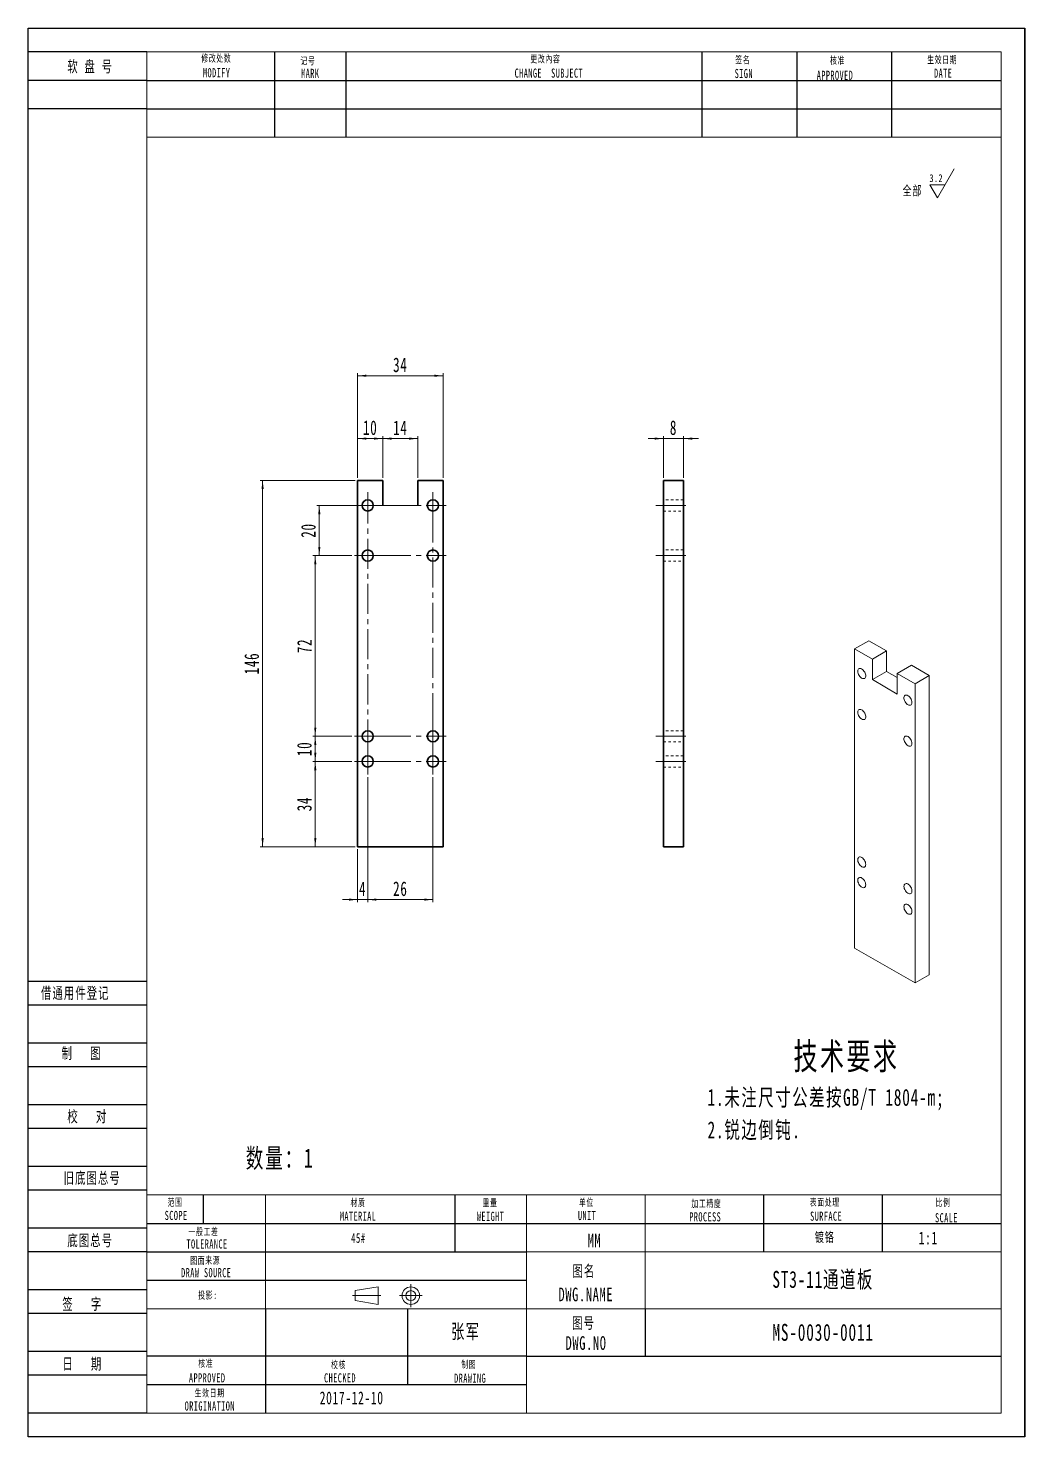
# Model space of a CAD drawing. Header units: millimetres. Extents: x 0 to 8592, y 0 to 561.
# Drawn here: x 4078 to 4475, y 0 to 561 of the extents above; entities that cross this region are included whole.
import ezdxf

# ---------------------------------------------------------------- set-up
doc = ezdxf.new("R2010")
doc.units = ezdxf.units.MM
for name, pattern in [('AD_LTYPE3 0 mm', [16, 11, -1, 1, -1, 1, -1]), ('点画线', [18, 12, -2, 2, -2]), ('虚线', [2, 1, -1])]:
    doc.linetypes.add(name, pattern=pattern)
doc.layers.get('0').update_dxf_attribs({"lineweight": 35})
for name, color, linetype, lineweight in [('ACAD0', 7, 'Continuous', 0), ('ACADA-定位3-标高', 171, 'Continuous', 0), ('ACADA-构件3-柱砼', 9, 'Continuous', 0), ('ACADA-构件8-屋面', 7, 'Continuous', 0), ('EB0', 7, 'Continuous', 35), ('中心线层', 1, '点画线', 18), ('尺寸线层', 3, 'Continuous', 18), ('虚线层', 6, '虚线', 18)]:
    doc.layers.add(name, color=color, linetype=linetype, lineweight=lineweight)
doc.styles.add('标准', font='', dxfattribs={"width": 0.667})
doc.styles.get('标准').set_extended_font_data('宋体')
doc.dimstyles.new('标准', dxfattribs={"dimtxt": 5.779688, "dimasz": 3.5, "dimexe": 1, "dimexo": 1, "dimgap": 1.209086, "dimtad": 1, "dimdec": 1, "dimdsep": 46, "dimtxsty": '标准', "dimblk": '_CAXARROW', "dimcen": 0, "dimdle": 6, "dimazin": 2, "dimtfac": 0.707107, "dimtdec": 3, "dimtmove": 0, "dimatfit": 3, "dimfxl": 1, "dimfrac": 2, "dimtolj": 1, "dimlwd": 18, "dimarcsym": 0})

# ---------------------------------------------------------------- blocks, each defined once
blk = doc.blocks.new('*X137')
at = {"layer": 'EB0', "linetype": 'Continuous', "lineweight": 18}
for points in [[(4171.04, 381.11), (4171.48, 377.61), (4170.6, 377.61)], [(4171.04, 235.11), (4171.48, 238.61), (4170.6, 238.61)]]:
    blk.add_hatch(color=0, dxfattribs=at).paths.add_polyline_path(points, flags=0)
at = {"layer": 'EB0', "color": 0, "linetype": 'Continuous', "lineweight": 18}
for p, q in [((4207.88, 381.11), (4170.04, 381.11)), ((4171.04, 381.11), (4171.04, 235.11)), ((4207.88, 235.11), (4170.04, 235.11))]:
    blk.add_line(p, q, dxfattribs=at)
at = {"layer": 'EB0', "color": 0, "linetype": 'Continuous', "lineweight": 18, "insert": (4166.73, 308.11), "char_height": 5.78, "width": 12.7088, "attachment_point": 5, "rotation": 90, "line_spacing_factor": 1.15057, "style": '标准'}
blk.add_mtext('\\T1.1;146', dxfattribs=at)
blk = doc.blocks.new('_CAXARROW')
blk.add_hatch(color=0).paths.add_polyline_path([(0, 0), (-1, 0.125), (-1, -0.125)], flags=0)
blk = doc.blocks.new('*X138')
at = {"layer": 'EB0', "linetype": 'Continuous', "lineweight": 18}
for points in [[(4208.88, 397.74), (4212.38, 397.31), (4212.38, 398.18)], [(4218.88, 397.74), (4215.38, 397.31), (4215.38, 398.18)]]:
    blk.add_hatch(color=0, dxfattribs=at).paths.add_polyline_path(points, flags=0)
at = {"layer": 'EB0', "color": 0, "linetype": 'Continuous', "lineweight": 18}
for p, q in [((4208.88, 382.11), (4208.88, 398.74)), ((4218.88, 382.11), (4218.88, 398.74)), ((4218.88, 397.74), (4208.88, 397.74))]:
    blk.add_line(p, q, dxfattribs=at)
at = {"layer": 'EB0', "color": 0, "linetype": 'Continuous', "lineweight": 18, "insert": (4213.88, 402.05), "char_height": 5.78, "width": 8.2177, "attachment_point": 5, "line_spacing_factor": 1.15057, "style": '标准'}
blk.add_mtext('\\T1.1;10', dxfattribs=at)
blk = doc.blocks.new('*X139')
at = {"layer": 'EB0', "linetype": 'Continuous', "lineweight": 18}
for points in [[(4218.88, 397.74), (4222.38, 398.18), (4222.38, 397.31)], [(4232.88, 397.74), (4229.38, 398.18), (4229.38, 397.31)]]:
    blk.add_hatch(color=0, dxfattribs=at).paths.add_polyline_path(points, flags=0)
at = {"layer": 'EB0', "color": 0, "linetype": 'Continuous', "lineweight": 18}
for p, q in [((4218.88, 382.11), (4218.88, 398.74)), ((4232.88, 382.11), (4232.88, 398.74)), ((4218.88, 397.74), (4232.88, 397.74))]:
    blk.add_line(p, q, dxfattribs=at)
at = {"layer": 'EB0', "color": 0, "linetype": 'Continuous', "lineweight": 18, "insert": (4225.88, 402.05), "char_height": 5.78, "width": 8.3462, "attachment_point": 5, "line_spacing_factor": 1.15057, "style": '标准'}
blk.add_mtext('\\T1.1;14', dxfattribs=at)
blk = doc.blocks.new('*X140')
at = {"layer": 'EB0', "linetype": 'Continuous', "lineweight": 18}
for points in [[(4208.88, 422.78), (4212.38, 422.35), (4212.38, 423.22)], [(4242.88, 422.78), (4239.38, 422.35), (4239.38, 423.22)]]:
    blk.add_hatch(color=0, dxfattribs=at).paths.add_polyline_path(points, flags=0)
at = {"layer": 'EB0', "color": 0, "linetype": 'Continuous', "lineweight": 18}
for p, q in [((4208.88, 382.11), (4208.88, 423.78)), ((4242.88, 422.78), (4208.88, 422.78)), ((4242.88, 382.11), (4242.88, 423.78))]:
    blk.add_line(p, q, dxfattribs=at)
at = {"layer": 'EB0', "color": 0, "linetype": 'Continuous', "lineweight": 18, "insert": (4225.88, 427.09), "char_height": 5.78, "width": 8.3462, "attachment_point": 5, "line_spacing_factor": 1.15057, "style": '标准'}
blk.add_mtext('\\T1.1;34', dxfattribs=at)
blk = doc.blocks.new('*X141')
at = {"layer": 'EB0', "linetype": 'Continuous', "lineweight": 18}
for points in [[(4192.01, 269.11), (4192.45, 265.61), (4191.57, 265.61)], [(4192.01, 235.11), (4192.45, 238.61), (4191.57, 238.61)]]:
    blk.add_hatch(color=0, dxfattribs=at).paths.add_polyline_path(points, flags=0)
at = {"layer": 'EB0', "color": 0, "linetype": 'Continuous', "lineweight": 18}
for p, q in [((4206.63, 269.11), (4191.01, 269.11)), ((4192.01, 269.11), (4192.01, 235.11)), ((4207.88, 235.11), (4191.01, 235.11))]:
    blk.add_line(p, q, dxfattribs=at)
at = {"layer": 'EB0', "color": 0, "linetype": 'Continuous', "lineweight": 18, "insert": (4187.7, 252.11), "char_height": 5.78, "width": 8.3462, "attachment_point": 5, "rotation": 90, "line_spacing_factor": 1.15057, "style": '标准'}
blk.add_mtext('\\T1.1;34', dxfattribs=at)
blk = doc.blocks.new('*X142')
at = {"layer": 'EB0', "linetype": 'Continuous', "lineweight": 18}
for points in [[(4193.61, 371.11), (4193.18, 367.61), (4194.05, 367.61)], [(4193.61, 351.11), (4193.18, 354.61), (4194.05, 354.61)]]:
    blk.add_hatch(color=0, dxfattribs=at).paths.add_polyline_path(points, flags=0)
at = {"layer": 'EB0', "color": 0, "linetype": 'Continuous', "lineweight": 18}
for p, q in [((4207.88, 371.11), (4192.61, 371.11)), ((4193.61, 351.11), (4193.61, 371.11)), ((4206.63, 351.11), (4192.61, 351.11))]:
    blk.add_line(p, q, dxfattribs=at)
at = {"layer": 'EB0', "color": 0, "linetype": 'Continuous', "lineweight": 18, "insert": (4189.3, 361.11), "char_height": 5.78, "width": 8.2177, "attachment_point": 5, "rotation": 90, "line_spacing_factor": 1.15057, "style": '标准'}
blk.add_mtext('\\T1.1;20', dxfattribs=at)
blk = doc.blocks.new('*X143')
at = {"layer": 'EB0', "linetype": 'Continuous', "lineweight": 18}
for points in [[(4192.01, 279.11), (4192.45, 275.61), (4191.57, 275.61)], [(4192.01, 269.11), (4192.45, 272.61), (4191.57, 272.61)]]:
    blk.add_hatch(color=0, dxfattribs=at).paths.add_polyline_path(points, flags=0)
at = {"layer": 'EB0', "color": 0, "linetype": 'Continuous', "lineweight": 18}
for p, q in [((4206.63, 279.11), (4191.01, 279.11)), ((4192.01, 279.11), (4192.01, 269.11)), ((4206.63, 269.11), (4191.01, 269.11))]:
    blk.add_line(p, q, dxfattribs=at)
at = {"layer": 'EB0', "color": 0, "linetype": 'Continuous', "lineweight": 18, "insert": (4187.7, 274.11), "char_height": 5.78, "width": 8.2177, "attachment_point": 5, "rotation": 90, "line_spacing_factor": 1.15057, "style": '标准'}
blk.add_mtext('\\T1.1;10', dxfattribs=at)
blk = doc.blocks.new('*X144')
at = {"layer": 'EB0', "linetype": 'Continuous', "lineweight": 18}
for points in [[(4192.01, 351.11), (4191.57, 347.61), (4192.45, 347.61)], [(4192.01, 279.11), (4191.57, 282.61), (4192.45, 282.61)]]:
    blk.add_hatch(color=0, dxfattribs=at).paths.add_polyline_path(points, flags=0)
at = {"layer": 'EB0', "color": 0, "linetype": 'Continuous', "lineweight": 18}
for p, q in [((4206.63, 351.11), (4191.01, 351.11)), ((4192.01, 279.11), (4192.01, 351.11)), ((4206.63, 279.11), (4191.01, 279.11))]:
    blk.add_line(p, q, dxfattribs=at)
at = {"layer": 'EB0', "color": 0, "linetype": 'Continuous', "lineweight": 18, "insert": (4187.7, 315.11), "char_height": 5.78, "width": 8.1213, "attachment_point": 5, "rotation": 90, "line_spacing_factor": 1.15057, "style": '标准'}
blk.add_mtext('\\T1.1;72', dxfattribs=at)
blk = doc.blocks.new('*X145')
at = {"layer": 'EB0', "linetype": 'Continuous', "lineweight": 18}
for points in [[(4212.88, 214.05), (4216.38, 214.49), (4216.38, 213.62)], [(4238.88, 214.05), (4235.38, 214.49), (4235.38, 213.62)]]:
    blk.add_hatch(color=0, dxfattribs=at).paths.add_polyline_path(points, flags=0)
at = {"layer": 'EB0', "color": 0, "linetype": 'Continuous', "lineweight": 18}
for p, q in [((4212.88, 262.86), (4212.88, 213.05)), ((4238.88, 262.86), (4238.88, 213.05)), ((4212.88, 214.05), (4238.88, 214.05))]:
    blk.add_line(p, q, dxfattribs=at)
at = {"layer": 'EB0', "color": 0, "linetype": 'Continuous', "lineweight": 18, "insert": (4225.88, 218.36), "char_height": 5.78, "width": 8.1856, "attachment_point": 5, "line_spacing_factor": 1.15057, "style": '标准'}
blk.add_mtext('\\T1.1;26', dxfattribs=at)
blk = doc.blocks.new('*X146')
at = {"layer": 'EB0', "linetype": 'Continuous', "lineweight": 18}
for points in [[(4208.88, 214.05), (4205.38, 213.62), (4205.38, 214.49)], [(4212.88, 214.05), (4216.38, 213.62), (4216.38, 214.49)]]:
    blk.add_hatch(color=0, dxfattribs=at).paths.add_polyline_path(points, flags=0)
at = {"layer": 'EB0', "color": 0, "linetype": 'Continuous', "lineweight": 18}
for p, q in [((4212.88, 262.86), (4212.88, 213.05)), ((4208.88, 234.11), (4208.88, 213.05)), ((4218.88, 214.05), (4202.88, 214.05))]:
    blk.add_line(p, q, dxfattribs=at)
at = {"layer": 'EB0', "color": 0, "linetype": 'Continuous', "lineweight": 18, "insert": (4210.88, 218.36), "char_height": 5.78, "width": 3.8229, "attachment_point": 5, "line_spacing_factor": 1.15057, "style": '标准'}
blk.add_mtext('\\T1.1;4', dxfattribs=at)
blk = doc.blocks.new('*X147')
at = {"layer": 'EB0', "linetype": 'Continuous', "lineweight": 18}
for points in [[(4330.64, 397.74), (4327.14, 398.18), (4327.14, 397.31)], [(4338.64, 397.74), (4342.14, 398.18), (4342.14, 397.31)]]:
    blk.add_hatch(color=0, dxfattribs=at).paths.add_polyline_path(points, flags=0)
at = {"layer": 'EB0', "color": 0, "linetype": 'Continuous', "lineweight": 18}
for p, q in [((4330.64, 382.11), (4330.64, 398.74)), ((4338.64, 382.11), (4338.64, 398.74)), ((4324.64, 397.74), (4344.64, 397.74))]:
    blk.add_line(p, q, dxfattribs=at)
at = {"layer": 'EB0', "color": 0, "linetype": 'Continuous', "lineweight": 18, "insert": (4334.64, 402.05), "char_height": 5.78, "width": 3.6302, "attachment_point": 5, "line_spacing_factor": 1.15057, "style": '标准'}
blk.add_mtext('\\T1.1;8', dxfattribs=at)
blk = doc.blocks.new('*X344')
at = {"layer": '尺寸线层', "linetype": 'Continuous', "lineweight": 18}
for p, q in [((6.49, -1.41), (13.14, 10.09)), ((3.48, 3.82), (9.51, 3.82)), ((6.49, -1.41), (3.48, 3.82))]:
    blk.add_line(p, q, dxfattribs=at)
at = {"layer": '尺寸线层', "linetype": 'Continuous', "lineweight": 18, "line_spacing_factor": 1.15057, "style": '标准'}
for s, insert, char_height, width, attachment_point in [('\\T1.1;3.2', (8.68, 6.41), 3.116, 6.8178, 6), ('\\T1.1;全部', (-3.47, 1.27), 3.853, 17.1639, 5)]:
    blk.add_mtext(s, dxfattribs=dict(at, insert=insert, char_height=char_height, width=width, attachment_point=attachment_point))

msp = doc.modelspace()

# ---------------------------------------------------------------- linework, layer by layer
at = {"layer": 'ACAD0', "linetype": 'Continuous', "lineweight": 0}
for p, q in [((4124.94, 9.45), (4124.94, 551.83)), ((4124.94, 551.83), (4465.11, 551.83)), ((4465.11, 551.83), (4465.11, 9.45)), ((4124.94, 517.81), (4465.11, 517.81)), ((4124.94, 96.38), (4465.11, 96.38)), ((4172.19, 51.02), (4172.19, 96.38)), ((4276.13, 9.45), (4276.13, 96.38)), ((4323.37, 51.02), (4323.37, 96.38)), ((4276.13, 73.7), (4465.11, 73.7)), ((4124.94, 51.02), (4465.11, 51.02)), ((4124.94, 9.45), (4465.11, 9.45))]:
    msp.add_line(p, q, dxfattribs=at)
at = {"layer": 'ACAD0', "color": 7, "linetype": 'Continuous', "lineweight": 15}
for p, q in [((4232.88, 371.11), (4218.88, 371.11)), ((4406.8, 313.93), (4412.46, 317.2)), ((4419.53, 313.12), (4412.46, 317.2)), ((4413.87, 309.85), (4406.8, 313.93)), ((4406.8, 313.93), (4406.8, 194.72)), ((4413.87, 309.85), (4419.53, 313.12)), ((4413.87, 301.69), (4413.87, 309.85)), ((4419.53, 304.95), (4419.53, 313.12)), ((4413.87, 301.69), (4419.53, 304.95)), ((4423.77, 302.5), (4419.53, 304.95)), ((4423.77, 304.14), (4429.43, 307.4)), ((4423.77, 304.14), (4423.77, 295.97)), ((4430.84, 300.05), (4423.77, 304.14)), ((4436.5, 303.32), (4429.43, 307.4)), ((4430.84, 300.05), (4436.5, 303.32)), ((4436.5, 184.1), (4436.5, 303.32)), ((4423.77, 295.97), (4413.87, 301.69)), ((4430.84, 180.84), (4430.84, 300.05)), ((4406.8, 194.72), (4430.84, 180.84)), ((4430.84, 180.84), (4436.5, 184.1))]:
    msp.add_line(p, q, dxfattribs=at)
for points in [[(4408.04, 305.05), (4408.08, 305.43), (4408.19, 305.74), (4408.36, 305.98), (4408.6, 306.13), (4408.89, 306.19), (4409.21, 306.15), (4409.54, 306.02), (4409.89, 305.8), (4410.22, 305.5), (4410.52, 305.14), (4410.79, 304.73), (4410.99, 304.29), (4411.14, 303.85), (4411.21, 303.42), (4411.21, 303.02), (4411.14, 302.68), (4410.99, 302.4), (4410.79, 302.2), (4410.52, 302.1), (4410.22, 302.09), (4409.89, 302.17), (4409.54, 302.35), (4409.21, 302.61), (4408.89, 302.94), (4408.6, 303.33), (4408.36, 303.75), (4408.19, 304.2), (4408.08, 304.64), (4408.04, 305.05)], [(4429.61, 292.6), (4429.57, 293.02), (4429.46, 293.46), (4429.28, 293.9), (4429.05, 294.33), (4428.76, 294.71), (4428.44, 295.05), (4428.1, 295.31), (4427.76, 295.48), (4427.43, 295.57), (4427.12, 295.56), (4426.86, 295.45), (4426.65, 295.26), (4426.51, 294.98), (4426.43, 294.63), (4426.43, 294.24), (4426.51, 293.81), (4426.65, 293.36), (4426.86, 292.92), (4427.12, 292.52), (4427.43, 292.15), (4427.76, 291.86), (4428.1, 291.64), (4428.44, 291.51), (4428.76, 291.47), (4429.05, 291.53), (4429.28, 291.68), (4429.46, 291.92), (4429.57, 292.23), (4429.61, 292.6)], [(4408.04, 288.72), (4408.08, 289.1), (4408.19, 289.41), (4408.36, 289.65), (4408.6, 289.8), (4408.89, 289.86), (4409.21, 289.82), (4409.54, 289.69), (4409.89, 289.47), (4410.22, 289.17), (4410.52, 288.81), (4410.79, 288.4), (4410.99, 287.96), (4411.14, 287.52), (4411.21, 287.09), (4411.21, 286.69), (4411.14, 286.35), (4410.99, 286.07), (4410.79, 285.87), (4410.52, 285.77), (4410.22, 285.76), (4409.89, 285.84), (4409.54, 286.02), (4409.21, 286.28), (4408.89, 286.61), (4408.6, 287), (4408.36, 287.42), (4408.19, 287.87), (4408.08, 288.31), (4408.04, 288.72)], [(4429.61, 276.27), (4429.57, 276.69), (4429.46, 277.13), (4429.28, 277.57), (4429.05, 278), (4428.76, 278.38), (4428.44, 278.72), (4428.1, 278.98), (4427.76, 279.15), (4427.43, 279.24), (4427.12, 279.23), (4426.86, 279.12), (4426.65, 278.92), (4426.51, 278.65), (4426.43, 278.3), (4426.43, 277.9), (4426.51, 277.47), (4426.65, 277.03), (4426.86, 276.59), (4427.12, 276.19), (4427.43, 275.82), (4427.76, 275.53), (4428.1, 275.31), (4428.44, 275.17), (4428.76, 275.14), (4429.05, 275.2), (4429.28, 275.35), (4429.46, 275.59), (4429.57, 275.9), (4429.61, 276.27)], [(4411.22, 228.09), (4411.18, 228.51), (4411.07, 228.95), (4410.9, 229.39), (4410.66, 229.82), (4410.38, 230.21), (4410.06, 230.54), (4409.72, 230.8), (4409.37, 230.97), (4409.04, 231.06), (4408.74, 231.05), (4408.48, 230.94), (4408.27, 230.75), (4408.12, 230.47), (4408.05, 230.12), (4408.05, 229.73), (4408.12, 229.3), (4408.27, 228.85), (4408.48, 228.42), (4408.74, 228.01), (4409.04, 227.65), (4409.37, 227.35), (4409.72, 227.13), (4410.06, 227), (4410.38, 226.96), (4410.66, 227.02), (4410.9, 227.17), (4411.07, 227.41), (4411.18, 227.72), (4411.22, 228.09)], [(4411.22, 219.93), (4411.18, 220.35), (4411.07, 220.79), (4410.9, 221.23), (4410.66, 221.65), (4410.38, 222.04), (4410.06, 222.37), (4409.72, 222.63), (4409.37, 222.81), (4409.04, 222.89), (4408.74, 222.88), (4408.48, 222.78), (4408.27, 222.58), (4408.12, 222.3), (4408.05, 221.96), (4408.05, 221.56), (4408.12, 221.13), (4408.27, 220.69), (4408.48, 220.25), (4408.74, 219.84), (4409.04, 219.48), (4409.37, 219.18), (4409.72, 218.96), (4410.06, 218.83), (4410.38, 218.79), (4410.66, 218.85), (4410.9, 219), (4411.07, 219.24), (4411.18, 219.56), (4411.22, 219.93)], [(4426.42, 219.32), (4426.46, 219.69), (4426.57, 220), (4426.75, 220.24), (4426.99, 220.39), (4427.27, 220.45), (4427.59, 220.42), (4427.93, 220.28), (4428.27, 220.06), (4428.6, 219.77), (4428.91, 219.4), (4429.17, 219), (4429.38, 218.56), (4429.52, 218.12), (4429.6, 217.69), (4429.6, 217.29), (4429.52, 216.94), (4429.38, 216.67), (4429.17, 216.47), (4428.91, 216.36), (4428.6, 216.35), (4428.27, 216.44), (4427.93, 216.61), (4427.59, 216.87), (4427.27, 217.21), (4426.99, 217.59), (4426.75, 218.02), (4426.57, 218.46), (4426.46, 218.9), (4426.42, 219.32)], [(4426.42, 211.15), (4426.46, 211.53), (4426.57, 211.84), (4426.75, 212.08), (4426.99, 212.23), (4427.27, 212.29), (4427.59, 212.25), (4427.93, 212.12), (4428.27, 211.9), (4428.6, 211.6), (4428.91, 211.24), (4429.17, 210.83), (4429.38, 210.39), (4429.52, 209.95), (4429.6, 209.52), (4429.6, 209.12), (4429.52, 208.78), (4429.38, 208.5), (4429.17, 208.3), (4428.91, 208.2), (4428.6, 208.19), (4428.27, 208.27), (4427.93, 208.45), (4427.59, 208.71), (4427.27, 209.04), (4426.99, 209.43), (4426.75, 209.85), (4426.57, 210.3), (4426.46, 210.74), (4426.42, 211.15)]]:
    msp.add_lwpolyline(points, dxfattribs=at)
at = {"layer": 'ACADA-构件3-柱砼', "linetype": 'ByBlock', "lineweight": -2, "ltscale": 0.2}
for p, q in [((4077.7, 0), (4077.7, 561.27)), ((4077.7, 561.27), (4474.56, 561.27)), ((4474.56, 0), (4474.56, 561.27)), ((4474.56, 561.27), (4474.56, 0)), ((4124.94, 551.83), (4077.7, 551.83)), ((4175.97, 517.81), (4175.97, 551.83)), ((4204.31, 517.81), (4204.31, 551.83)), ((4346.05, 517.81), (4346.05, 551.83)), ((4383.85, 517.81), (4383.85, 551.83)), ((4421.64, 517.81), (4421.64, 551.83)), ((4124.94, 540.49), (4077.7, 540.49)), ((4124.94, 540.49), (4465.11, 540.49)), ((4124.94, 529.15), (4077.7, 529.15)), ((4124.94, 529.15), (4465.11, 529.15)), ((4124.94, 181.42), (4077.7, 181.42)), ((4124.94, 171.97), (4077.7, 171.97)), ((4124.94, 156.85), (4077.7, 156.85)), ((4124.94, 147.41), (4077.7, 147.41)), ((4124.94, 132.29), (4077.7, 132.29)), ((4124.94, 122.84), (4077.7, 122.84)), ((4124.94, 107.72), (4077.7, 107.72)), ((4124.94, 98.27), (4077.7, 98.27)), ((4147.36, 96.4), (4147.36, 85.04)), ((4247.78, 73.7), (4247.78, 96.38)), ((4370.62, 73.7), (4370.62, 96.38)), ((4417.86, 73.7), (4417.86, 96.38)), ((4124.94, 85.04), (4465.11, 85.04)), ((4124.94, 83.15), (4077.7, 83.15)), ((4124.94, 73.7), (4077.7, 73.7)), ((4124.94, 73.7), (4276.13, 73.7)), ((4124.94, 62.36), (4276.13, 62.36)), ((4124.94, 58.58), (4077.7, 58.58)), ((4172.19, 51.02), (4172.19, 9.45)), ((4228.88, 20.79), (4228.88, 51.02)), ((4323.37, 51.02), (4323.37, 32.13)), ((4124.94, 49.14), (4077.7, 49.14)), ((4124.94, 34.02), (4077.7, 34.02)), ((4276.13, 32.13), (4124.94, 32.13)), ((4276.13, 32.13), (4465.11, 32.13)), ((4124.94, 24.57), (4077.7, 24.57)), ((4124.94, 20.79), (4276.13, 20.79)), ((4124.94, 9.45), (4077.7, 9.45)), ((4474.56, 0), (4077.7, 0))]:
    msp.add_line(p, q, dxfattribs=at)
at = {"layer": 'ACADA-构件8-屋面', "linetype": 'Continuous', "lineweight": 18}
for p, q in [((4206.9, 56.26), (4218.13, 56.26)), ((4207.96, 58.24), (4217.07, 59.75)), ((4207.96, 58.24), (4207.96, 54.28)), ((4217.07, 59.75), (4217.07, 52.77)), ((4225.52, 56.26), (4234.62, 56.26)), ((4230.07, 51.71), (4230.07, 60.81)), ((4207.96, 54.28), (4217.07, 52.77))]:
    msp.add_line(p, q, dxfattribs=at)
for radius in [3.49, 1.98]:
    msp.add_circle((4230.07, 56.26), radius, dxfattribs=at)
at = {"layer": 'EB0'}
for p, q in [((4208.88, 381.11), (4208.88, 235.11)), ((4218.88, 381.11), (4208.88, 381.11)), ((4218.88, 371.11), (4218.88, 381.11)), ((4232.88, 381.11), (4232.88, 371.11)), ((4242.88, 381.11), (4232.88, 381.11)), ((4242.88, 235.11), (4242.88, 381.11)), ((4330.64, 381.11), (4330.64, 235.11)), ((4338.64, 381.11), (4330.64, 381.11)), ((4338.64, 381.11), (4338.64, 235.11)), ((4208.88, 235.11), (4242.88, 235.11)), ((4338.64, 235.11), (4330.64, 235.11))]:
    msp.add_line(p, q, dxfattribs=at)
for centre in [(4212.88, 371.11), (4238.88, 371.11), (4212.88, 351.11), (4238.88, 351.11), (4212.88, 279.11), (4238.88, 279.11), (4212.88, 269.11), (4238.88, 269.11)]:
    msp.add_circle(centre, 2.25, dxfattribs=at)
at = {"layer": '中心线层', "linetype": '点画线', "lineweight": 18}
for p, q in [((4212.88, 365.86), (4212.88, 376.36)), ((4238.88, 365.86), (4238.88, 376.36)), ((4207.63, 371.11), (4218.13, 371.11)), ((4218.13, 371.11), (4244.13, 371.11)), ((4327.64, 371.11), (4341.64, 371.11)), ((4212.88, 345.86), (4212.88, 365.86)), ((4238.88, 284.36), (4238.88, 365.86)), ((4207.63, 351.11), (4218.13, 351.11)), ((4218.13, 351.11), (4244.13, 351.11)), ((4327.64, 351.11), (4341.64, 351.11)), ((4212.88, 273.86), (4212.88, 345.86)), ((4238.88, 273.86), (4238.88, 284.36)), ((4207.63, 279.11), (4218.13, 279.11)), ((4218.13, 279.11), (4244.13, 279.11)), ((4327.64, 279.11), (4341.64, 279.11)), ((4212.88, 263.86), (4212.88, 274.36)), ((4238.88, 263.86), (4238.88, 274.36)), ((4207.63, 269.11), (4218.13, 269.11)), ((4218.13, 269.11), (4244.13, 269.11)), ((4327.64, 269.11), (4341.64, 269.11))]:
    msp.add_line(p, q, dxfattribs=at)
at = {"layer": '虚线层', "color": 6, "linetype": '虚线', "lineweight": 18}
for p, q in [((4338.64, 373.36), (4330.64, 373.36)), ((4338.64, 371.11), (4330.64, 371.11)), ((4330.64, 368.86), (4338.64, 368.86)), ((4338.64, 353.36), (4330.64, 353.36)), ((4330.64, 348.86), (4338.64, 348.86)), ((4338.64, 281.36), (4330.64, 281.36)), ((4330.64, 276.86), (4338.64, 276.86)), ((4338.64, 271.36), (4330.64, 271.36)), ((4330.64, 266.86), (4338.64, 266.86))]:
    msp.add_line(p, q, dxfattribs=at)

# ---------------------------------------------------------------- block references
at = {"layer": 'ACAD0'}
msp.add_blockref('*X344', (4433.28, 495.09), dxfattribs=at)

# ---------------------------------------------------------------- texts
at = {"layer": 'ACADA-定位3-标高', "linetype": 'Continuous', "lineweight": 18, "line_spacing_factor": 1.15057, "style": '标准'}
for s, insert, char_height, width, attachment_point in [('\\T1.1;数量：1', (4164.32, 106.33), 7.715, 38.9526, 7), ('\\T1.1;ST3-11通道板', (4394.24, 62.36), 6.743, 141.736, 5), ('\\T1.1;MS-0030-0011', (4394.24, 41.58), 6.743, 141.736, 5), ('\\T1.1;2017-12-10', (4193.78, 12.89), 5.0988, 39.173, 7)]:
    msp.add_mtext(s, dxfattribs=dict(at, insert=insert, char_height=char_height, width=width, attachment_point=attachment_point))
at = {"layer": 'ACADA-定位3-标高', "linetype": 'AD_LTYPE3 0 mm', "lineweight": 0, "insert": (4432.28, 76.59), "char_height": 5.097, "width": 10.8681, "attachment_point": 7, "line_spacing_factor": 1.15057, "style": '标准'}
msp.add_mtext('\\T1.1;1:1', dxfattribs=at)
at = {"layer": 'ACADA-构件8-屋面', "linetype": 'Continuous', "lineweight": 18, "line_spacing_factor": 1.15057, "style": '标准'}
for s, insert, char_height, width, attachment_point in [('\\T1.1;修改处数', (4152.62, 549.11), 2.913, 20.7275, 5), ('\\T1.1;记号', (4189.1, 548.12), 2.913, 14.5107, 5), ('\\T1.1;更改內容', (4283.67, 548.86), 2.913, 39.3958, 5), ('\\T1.1;签名', (4362.26, 548.52), 2.913, 14.5107, 5), ('\\T1.1;核准', (4399.99, 548.27), 2.913, 18.6593, 5), ('\\T1.1;生效日期', (4441.67, 548.52), 2.913, 16.5789, 5), ('\\T1.1;软 盘 号', (4093.28, 548.28), 4.5511, 24.9916, 1), ('\\T1.1;MODIFY', (4152.73, 543.49), 3.6408, 16.591, 5), ('\\T1.1;MARK', (4190.01, 543.27), 3.641, 12.4425, 5), ('\\T1.1;CHANGE  SUBJECT', (4285.02, 543.34), 3.6408, 35.2594, 5), ('\\T1.1;SIGN', (4362.65, 543.18), 3.641, 12.4425, 5), ('\\T1.1;DATE', (4442.04, 543.34), 3.641, 12.4425, 5), ('\\T1.1;APPROVED', (4398.96, 542.47), 3.6408, 16.591, 5), ('\\T1.1;借通用件登记', (4082.79, 179.11), 4.5511, 42.9407, 1), ('\\T1.1;制   图', (4090.99, 155.13), 4.5511, 24.9916, 1), ('\\T1.1;校   对', (4093.28, 129.94), 4.5511, 24.9916, 1), ('\\T1.1;旧底图总号', (4091.81, 105.42), 4.5511, 71.2879, 1), ('\\T1.1;SCOPE', (4136.59, 88.18), 3.6408, 10.4963, 5), ('\\T1.1;范围', (4136.2, 93.27), 2.913, 9.1903, 5), ('\\T1.1;材质', (4209.04, 93.14), 2.913, 15.0019, 5), ('\\T1.1;重量', (4261.62, 93.16), 2.913, 16.9391, 5), ('\\T1.1;UNIT', (4300.23, 88.16), 3.641, 11.0089, 5), ('\\T1.1;单位', (4300, 93.24), 2.913, 13.0647, 5), ('\\T1.1;加工精度', (4347.77, 92.76), 2.913, 18.3844, 5), ('\\T1.1;表面处理', (4394.91, 93.31), 2.913, 18.3844, 5), ('\\T1.1;比例', (4442.01, 93.18), 2.913, 16.6913, 5), ('\\T1.1;MATERIAL', (4209.05, 87.9), 3.6408, 15.3921, 5), ('\\T1.1;WEIGHT', (4261.8, 87.82), 3.6408, 15.2903, 5), ('\\T1.1;PROCESS', (4347.29, 87.63), 3.6408, 14.676, 5), ('\\T1.1;SURFACE', (4395.42, 87.89), 3.6408, 14.5742, 5), ('\\T1.1;SCALE', (4443.35, 87.27), 3.6408, 15.1339, 5), ('\\T1.1;底图总号', (4093.28, 80.56), 4.551, 24.9916, 1), ('\\T1.1;TOLERANCE', (4148.9, 76.81), 3.6408, 18.4486, 5), ('\\T1.1;一般工差', (4147.52, 81.59), 2.913, 20.3216, 5), ('\\T1.1;   MM', (4299.11, 78.18), 5.4613, 22.3434, 5), ('\\T1.1;图面来源', (4148.21, 70.15), 2.913, 24.196, 5), ('\\T1.1;图名', (4298.98, 65.83), 4.551, 13.7855, 5), ('\\T1.1;投影:', (4149.27, 56.28), 2.913, 108.913, 5), ('\\T1.1;签   字', (4091.3, 55.19), 4.5511, 24.9916, 1), ('\\T1.1;张军', (4251.91, 41.66), 5.772, 75.5925, 5), ('\\T1.1;图号', (4298.85, 45.12), 4.551, 22.5029, 5), ('\\T1.1;日   期', (4091.3, 31.38), 4.5511, 24.9916, 1), ('\\T1.1;核准', (4148.43, 29.07), 2.913, 16.9391, 5), ('\\T1.1;校核', (4201.28, 28.58), 2.913, 15.0019, 5), ('\\T1.1;制图', (4253.15, 28.7), 2.913, 18.8763, 5), ('\\T1.1;APPROVED', (4148.97, 23.46), 3.6408, 17.0202, 5), ('\\T1.1;CHECKED', (4201.86, 23.46), 3.6408, 14.676, 5), ('\\T1.1;DRAWING', (4253.66, 23.34), 3.6408, 14.1672, 5), ('\\T1.1;生效日期', (4149.96, 17.29), 2.913, 24.196, 5), ('\\T1.1;ORIGINATION', (4150, 12.24), 3.6408, 20.5743, 5)]:
    msp.add_mtext(s, dxfattribs=dict(at, insert=insert, char_height=char_height, width=width, attachment_point=attachment_point))
at = {"layer": '尺寸线层', "linetype": 'Continuous', "lineweight": 18, "line_spacing_factor": 1.15057, "style": '标准'}
for s, insert, char_height, width, attachment_point in [('\\T1.1;技术要求', (4382.43, 156.92), 10.537, 72.7231, 1), ('\\T1.1;1.未注尺寸公差按GB/T 1804-m;\\P2.锐边倒钝.', (4348.2, 138.63), 6.743, 128.952, 1), ('\\T1.1;45#', (4209.17, 79.19), 3.853, 40.532, 5), ('\\T1.1;镀铬', (4394.89, 79.37), 3.853, 47.2453, 5), ('\\T1.1;DRAW SOURCE', (4148.58, 65.39), 3.6408, 47.2128, 5), ('\\T1.1;DWG.NAME', (4299.75, 56.69), 5.4613, 47.2453, 5), ('\\T1.1;DWG.NO', (4299.85, 37.33), 5.4613, 47.4484, 5)]:
    msp.add_mtext(s, dxfattribs=dict(at, insert=insert, char_height=char_height, width=width, attachment_point=attachment_point))

# ---------------------------------------------------------------- dimensions: what is measured, and where the dimension line sits
at = {"layer": '尺寸线层'}
for base, p1, p2, picture, middle in [((4208.88, 422.78), (4242.88, 381.11), (4208.88, 381.11), '*X140', (4225.88, 422.78)), ((4208.88, 397.74), (4218.88, 381.11), (4208.88, 381.11), '*X138', (4213.88, 397.74)), ((4232.88, 397.74), (4218.88, 381.11), (4232.88, 381.11), '*X139', (4225.88, 397.74)), ((4338.64, 397.74), (4330.64, 381.11), (4338.64, 381.11), '*X147', (4334.64, 397.74)), ((4208.88, 214.05), (4212.88, 263.86), (4208.88, 235.11), '*X146', (4210.88, 214.05)), ((4238.88, 214.05), (4212.88, 263.86), (4238.88, 263.86), '*X145', (4225.88, 214.05))]:
    dim = msp.add_linear_dim(base=base, p1=p1, p2=p2, dimstyle='标准', override={"dimsah": 1, "dimtfill": 1, "dimtzin": 8}, dxfattribs=at)
    dim.commit()
    dim.dimension.update_dxf_attribs({"geometry": picture, "text_midpoint": middle})
for base, p1, p2, picture, middle in [((4171.04, 235.11), (4208.88, 381.11), (4208.88, 235.11), '*X137', (4171.04, 308.11)), ((4193.61, 371.11), (4207.63, 351.11), (4208.88, 371.11), '*X142', (4193.61, 361.11)), ((4192.01, 351.11), (4207.63, 279.11), (4207.63, 351.11), '*X144', (4192.01, 315.11)), ((4192.01, 269.11), (4207.63, 279.11), (4207.63, 269.11), '*X143', (4192.01, 274.11)), ((4192.01, 235.11), (4207.63, 269.11), (4208.88, 235.11), '*X141', (4192.01, 252.11))]:
    dim = msp.add_linear_dim(base=base, p1=p1, p2=p2, angle=90, dimstyle='标准', override={"dimsah": 1, "dimtfill": 1, "dimtzin": 8}, dxfattribs=at)
    dim.commit()
    dim.dimension.update_dxf_attribs({"geometry": picture, "text_midpoint": middle})

doc.saveas('drawing.dxf')
